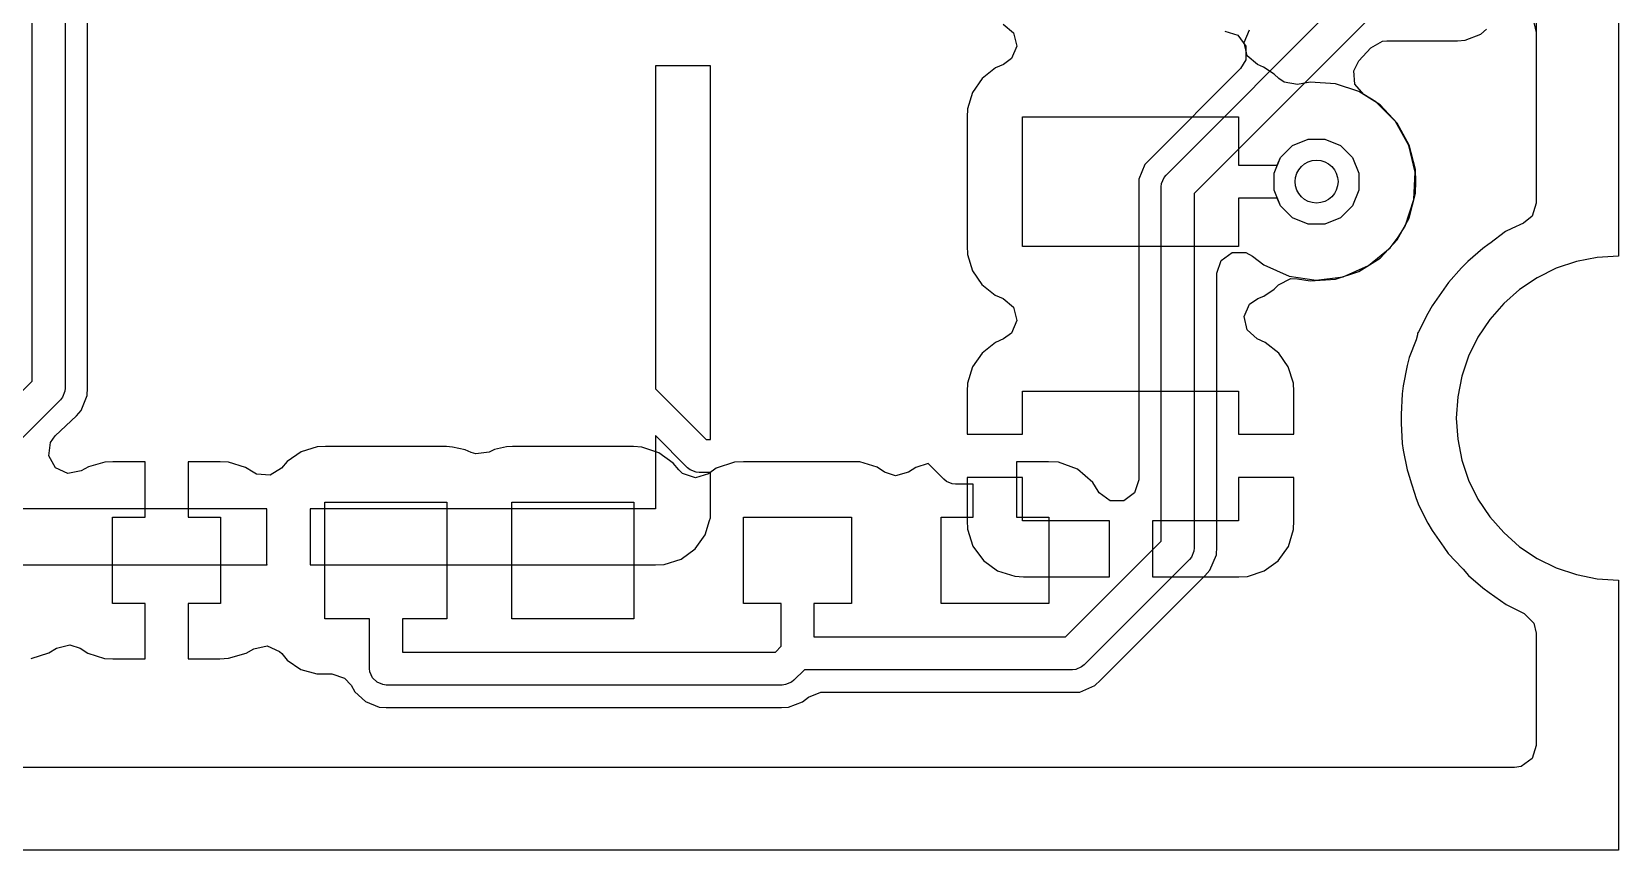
# Model space of a CAD drawing. Header units: inches. Extents: x 3.98 to 8.37, y -7.42 to -0.85.
# Drawn here: x 7.296 to 8.369, y -7.423 to -6.869 of the extents above; entities that cross this region are included whole.
import ezdxf

# ---------------------------------------------------------------- set-up
doc = ezdxf.new("R2010")
doc.units = ezdxf.units.IN
doc.header["$MEASUREMENT"] = 0
for name, color, linetype, true_color in [('Bottom Layer', 153, 'CONTINUOUS', 0x4d7fc4), ('Multi-Layer', 254, 'CONTINUOUS', 0xd0d2cd), ('Top Layer', 13, 'CONTINUOUS', 0xc83434)]:
    doc.layers.add(name, color=color, linetype=linetype, true_color=true_color)

msp = doc.modelspace()

# ---------------------------------------------------------------- linework, layer by layer
at = {"layer": 'Bottom Layer', "linetype": 'CONTINUOUS'}
for p, q in [((8.3137, -4.2465), (8.3137, -6.9849)), ((7.953, -6.8638), (7.96, -6.8698)), ((7.96, -6.8698), (7.9621, -6.8787)), ((8.116, -6.8763), (8.1195, -6.8678)), ((7.9621, -6.8787), (7.9586, -6.8872)), ((8.1181, -6.8852), (8.116, -6.8763)), ((7.7549, -6.8921), (7.7176, -6.8921)), ((7.7176, -6.8921), (7.7176, -7.1105)), ((7.7549, -7.1449), (7.7549, -6.8921)), ((7.9532, -6.8911), (7.9477, -6.8935)), ((7.9586, -6.8872), (7.9532, -6.8911)), ((8.125, -6.8912), (8.1181, -6.8852)), ((8.1291, -6.8929), (8.125, -6.8912)), ((7.9386, -6.9007), (7.9322, -6.9101)), ((7.9477, -6.8935), (7.9386, -6.9007)), ((8.1364, -6.8976), (8.1291, -6.8929)), ((8.1395, -6.9006), (8.1364, -6.8976)), ((8.1431, -6.9032), (8.1395, -6.9006)), ((8.1521, -6.9046), (8.1431, -6.9032)), ((8.1607, -6.9032), (8.1521, -6.9046)), ((8.1777, -6.9043), (8.1607, -6.9032)), ((7.9322, -6.9101), (7.9287, -6.9211)), ((8.1937, -6.9095), (8.1777, -6.9043)), ((8.208, -6.9185), (8.1937, -6.9095)), ((7.9287, -6.9211), (7.9286, -6.9267)), ((8.2195, -6.9308), (8.208, -6.9185)), ((7.9286, -6.9267), (7.9286, -7.0139)), ((7.966, -7.0143), (7.966, -6.9266)), ((7.966, -6.9266), (8.1122, -6.9266)), ((8.1122, -6.9266), (8.1122, -6.9593)), ((8.2276, -6.9456), (8.2195, -6.9308)), ((8.1406, -6.9541), (8.1487, -6.946)), ((8.1487, -6.946), (8.1592, -6.9416)), ((8.1592, -6.9416), (8.1707, -6.9416)), ((8.1707, -6.9416), (8.1813, -6.946)), ((8.1813, -6.946), (8.1894, -6.9541)), ((8.2319, -6.9621), (8.2276, -6.9456)), ((8.1384, -6.9593), (8.1406, -6.9541)), ((8.1894, -6.9541), (8.1937, -6.9647)), ((8.1122, -6.9593), (8.1384, -6.9593)), ((8.1937, -6.9647), (8.1937, -6.9761)), ((8.2321, -6.9703), (8.2319, -6.9621)), ((8.1937, -6.9761), (8.1894, -6.9867)), ((8.2319, -6.9785), (8.2321, -6.9703)), ((8.1384, -6.9815), (8.1122, -6.9815)), ((8.1122, -6.9815), (8.1122, -7.0143)), ((8.1406, -6.9867), (8.1384, -6.9815)), ((8.1487, -6.9948), (8.1406, -6.9867)), ((8.1894, -6.9867), (8.1813, -6.9948)), ((8.2276, -6.9951), (8.2319, -6.9785)), ((8.3137, -6.9849), (8.3109, -6.9937)), ((8.1592, -6.9992), (8.1487, -6.9948)), ((8.1707, -6.9992), (8.1592, -6.9992)), ((8.1813, -6.9948), (8.1707, -6.9992)), ((8.2195, -7.0098), (8.2276, -6.9951)), ((8.305, -6.9985), (8.2972, -7.002)), ((8.3109, -6.9937), (8.305, -6.9985)), ((8.208, -7.0221), (8.2195, -7.0098)), ((8.2928, -7.0042), (8.2822, -7.0122)), ((8.2972, -7.002), (8.2928, -7.0042)), ((7.9286, -7.0139), (7.9287, -7.0196)), ((7.9287, -7.0196), (7.9321, -7.0307)), ((8.1122, -7.0143), (7.966, -7.0143)), ((8.2774, -7.0156), (8.2673, -7.0243)), ((8.2819, -7.0124), (8.2774, -7.0156)), ((8.2822, -7.0122), (8.2819, -7.0124)), ((7.9321, -7.0307), (7.9385, -7.04)), ((8.1777, -7.0364), (8.1937, -7.0312)), ((8.1937, -7.0312), (8.208, -7.0221)), ((8.263, -7.0287), (8.2543, -7.0387)), ((8.2673, -7.0243), (8.263, -7.0287)), ((7.9385, -7.04), (7.9476, -7.0472)), ((8.1363, -7.0431), (8.1393, -7.0401)), ((8.1393, -7.0401), (8.1476, -7.036)), ((8.1476, -7.036), (8.1521, -7.0361)), ((8.1521, -7.0361), (8.1607, -7.0374)), ((8.1607, -7.0374), (8.1777, -7.0364)), ((8.2543, -7.0387), (8.2511, -7.0432)), ((7.9476, -7.0472), (7.953, -7.0494)), ((7.953, -7.0494), (7.96, -7.0554)), ((8.116, -7.0617), (8.1196, -7.0533)), ((8.1196, -7.0533), (8.1252, -7.0494)), ((8.1252, -7.0494), (8.1292, -7.0478)), ((8.1292, -7.0478), (8.1363, -7.0431)), ((8.2511, -7.0432), (8.2433, -7.0545)), ((7.9621, -7.0643), (7.9586, -7.0728)), ((7.96, -7.0554), (7.9621, -7.0643)), ((8.118, -7.0707), (8.116, -7.0617)), ((8.2402, -7.0595), (8.2339, -7.072)), ((8.2433, -7.0545), (8.2402, -7.0595)), ((7.9586, -7.0728), (7.9532, -7.0768)), ((8.1249, -7.0768), (8.118, -7.0707)), ((8.2332, -7.0739), (8.2323, -7.0773)), ((8.2334, -7.0729), (8.2332, -7.0735)), ((8.2332, -7.0735), (8.2332, -7.0739)), ((8.2336, -7.0726), (8.2334, -7.0729)), ((8.2339, -7.072), (8.2336, -7.0726)), ((7.9477, -7.0791), (7.9386, -7.0864)), ((7.9532, -7.0768), (7.9477, -7.0791)), ((8.1303, -7.0791), (8.1249, -7.0768)), ((8.1394, -7.0864), (8.1303, -7.0791)), ((8.2323, -7.0773), (8.2276, -7.0894)), ((7.9322, -7.0957), (7.9287, -7.1067)), ((7.9386, -7.0864), (7.9322, -7.0957)), ((8.1458, -7.0957), (8.1394, -7.0864)), ((8.1493, -7.1068), (8.1458, -7.0957)), ((8.2264, -7.0947), (8.2236, -7.1085)), ((8.2276, -7.0894), (8.2264, -7.0947)), ((7.9287, -7.1067), (7.9286, -7.1123)), ((8.1495, -7.1124), (8.1493, -7.1068)), ((7.7176, -7.1105), (7.7519, -7.1449)), ((7.9286, -7.1123), (7.9286, -7.1413)), ((7.966, -7.1413), (7.966, -7.1122)), ((7.966, -7.1122), (8.1122, -7.1122)), ((8.1122, -7.1122), (8.1122, -7.1413)), ((8.1495, -7.1413), (8.1495, -7.1124)), ((8.223, -7.114), (8.2223, -7.1278)), ((8.2236, -7.1085), (8.223, -7.114)), ((8.2223, -7.1278), (8.2223, -7.1337)), ((8.2223, -7.1337), (8.223, -7.1474)), ((7.7394, -7.1639), (7.7176, -7.142)), ((7.7176, -7.142), (7.7176, -7.1918)), ((7.7519, -7.1449), (7.7549, -7.1449)), ((7.9286, -7.1413), (7.966, -7.1413)), ((8.1122, -7.1413), (8.1495, -7.1413)), ((8.223, -7.1474), (8.2236, -7.1521)), ((8.2236, -7.1521), (8.2263, -7.1653)), ((7.7411, -7.1653), (7.7394, -7.1639)), ((7.7451, -7.167), (7.7411, -7.1653)), ((7.7473, -7.1672), (7.7451, -7.167)), ((7.7549, -7.1672), (7.7473, -7.1672)), ((7.7549, -7.1917), (7.7549, -7.1672)), ((7.966, -7.1706), (7.9286, -7.1706)), ((7.9286, -7.1706), (7.9286, -7.1995)), ((7.966, -7.1999), (7.966, -7.1706)), ((8.1495, -7.1706), (8.1122, -7.1706)), ((8.1122, -7.1706), (8.1122, -7.1999)), ((8.1495, -7.1997), (8.1495, -7.1706)), ((8.2263, -7.1653), (8.2282, -7.171)), ((8.2282, -7.171), (8.2282, -7.1712)), ((8.2282, -7.1712), (8.2325, -7.1847)), ((7.4547, -7.1918), (7.2206, -7.1918)), ((7.4547, -7.229), (7.4547, -7.1918)), ((7.7176, -7.1918), (7.484, -7.1918)), ((7.484, -7.1918), (7.484, -7.229)), ((7.7548, -7.1977), (7.7549, -7.1917)), ((8.2325, -7.1847), (8.2343, -7.1895)), ((8.2343, -7.1895), (8.2402, -7.2013)), ((7.7513, -7.2092), (7.7542, -7.1995)), ((7.7542, -7.1995), (7.7548, -7.1977)), ((7.9286, -7.1995), (7.9288, -7.2055)), ((8.0248, -7.1999), (7.966, -7.1999)), ((8.0248, -7.2371), (8.0248, -7.1999)), ((8.1122, -7.1999), (8.054, -7.1999)), ((8.054, -7.1999), (8.054, -7.2371)), ((8.1494, -7.2057), (8.1495, -7.1997)), ((8.2402, -7.2013), (8.2433, -7.2063)), ((7.7445, -7.2188), (7.7513, -7.2092)), ((7.9288, -7.2055), (7.9325, -7.217)), ((8.1459, -7.2172), (8.1494, -7.2057)), ((8.2433, -7.2063), (8.2511, -7.2176)), ((7.735, -7.2257), (7.7445, -7.2188)), ((7.9325, -7.217), (7.9395, -7.2266)), ((8.1391, -7.2268), (8.1459, -7.2172)), ((8.2511, -7.2176), (8.2541, -7.2218)), ((8.2541, -7.2218), (8.2637, -7.2321)), ((7.2212, -7.2295), (7.4548, -7.2295)), ((7.4548, -7.2295), (7.4547, -7.229)), ((7.484, -7.229), (7.4839, -7.2295)), ((7.4839, -7.2295), (7.7176, -7.2295)), ((7.7176, -7.2295), (7.7236, -7.2294)), ((7.7236, -7.2294), (7.735, -7.2257)), ((7.9395, -7.2266), (7.9491, -7.2336)), ((7.9491, -7.2336), (7.9607, -7.2373)), ((8.1182, -7.2374), (8.1296, -7.2337)), ((8.1296, -7.2337), (8.1391, -7.2268)), ((8.2637, -7.2321), (8.2641, -7.2325)), ((8.2641, -7.2325), (8.2678, -7.2368)), ((7.9607, -7.2373), (7.9666, -7.2376)), ((7.9666, -7.2376), (8.0248, -7.2376)), ((8.0248, -7.2376), (8.0248, -7.2371)), ((8.054, -7.2371), (8.054, -7.2376)), ((8.054, -7.2376), (8.1123, -7.2376)), ((8.1123, -7.2376), (8.1182, -7.2374)), ((8.2678, -7.2368), (8.2774, -7.2451)), ((8.2774, -7.2451), (8.2819, -7.2484)), ((8.2819, -7.2484), (8.2933, -7.2565)), ((8.2933, -7.2565), (8.2982, -7.2589)), ((8.2982, -7.2589), (8.3055, -7.2625)), ((8.3055, -7.2625), (8.312, -7.269)), ((8.312, -7.269), (8.3137, -7.2758)), ((8.3137, -7.2758), (8.3137, -7.3518)), ((8.3137, -7.3518), (8.3109, -7.3605)), ((8.3109, -7.3605), (8.3034, -7.3659)), ((8.2989, -7.3667), (4.0542, -7.3667)), ((8.3034, -7.3659), (8.2989, -7.3667))]:
    msp.add_line(p, q, dxfattribs=at)
at = {"layer": 'Bottom Layer'}
msp.add_circle((8.165, -6.9704), 0.0145, dxfattribs=at)
at = {"layer": 'Multi-Layer', "linetype": 'CONTINUOUS'}
for p, q in [((8.3692, -1.2473), (8.3692, -7.0207)), ((8.3692, -7.0207), (8.3549, -7.0216)), ((8.3272, -7.029), (8.3143, -7.0354)), ((8.3408, -7.0244), (8.3272, -7.029)), ((8.3549, -7.0216), (8.3408, -7.0244)), ((8.3143, -7.0354), (8.3024, -7.0433)), ((8.2917, -7.0528), (8.2822, -7.0636)), ((8.3024, -7.0433), (8.2917, -7.0528)), ((8.2822, -7.0636), (8.2742, -7.0755)), ((8.2742, -7.0755), (8.2679, -7.0884)), ((8.2679, -7.0884), (8.2633, -7.1019)), ((8.2633, -7.1019), (8.2605, -7.116)), ((8.2605, -7.116), (8.2595, -7.1303)), ((8.2595, -7.1303), (8.2605, -7.1446)), ((8.2605, -7.1446), (8.2633, -7.1587)), ((8.2633, -7.1587), (8.2679, -7.1723)), ((8.2679, -7.1723), (8.2742, -7.1851)), ((8.2742, -7.1851), (8.2822, -7.197)), ((8.2822, -7.197), (8.2917, -7.2078)), ((8.2917, -7.2078), (8.3024, -7.2173)), ((8.3024, -7.2173), (8.3143, -7.2252)), ((8.3143, -7.2252), (8.3272, -7.2315)), ((8.3272, -7.2315), (8.3408, -7.2362)), ((8.3408, -7.2362), (8.3549, -7.239)), ((8.3549, -7.239), (8.3692, -7.2399)), ((8.3692, -7.2399), (8.3692, -7.4226)), ((8.3692, -7.4226), (3.9839, -7.4226))]:
    msp.add_line(p, q, dxfattribs=at)
at = {"layer": 'Top Layer', "linetype": 'CONTINUOUS'}
for p, q in [((7.2959, -7.1054), (7.2959, -6.5809)), ((7.3182, -6.5856), (7.3182, -7.11)), ((7.3332, -7.1098), (7.3332, -6.8313)), ((8.0632, -6.9659), (8.1879, -6.8411)), ((8.2004, -6.8602), (8.0822, -6.9784)), ((8.103, -6.8685), (8.1117, -6.8713)), ((8.2656, -6.8748), (8.2762, -6.8706)), ((8.2762, -6.8706), (8.28, -6.8673)), ((8.3121, -6.8627), (8.3137, -6.8695)), ((8.3137, -6.8695), (8.3137, -6.9849)), ((8.1117, -6.8713), (8.1171, -6.8788)), ((8.1171, -6.8788), (8.1171, -6.888)), ((8.1936, -6.8887), (8.2017, -6.8799)), ((8.2017, -6.8799), (8.2097, -6.8754)), ((8.2097, -6.8754), (8.2126, -6.8751)), ((8.2126, -6.8751), (8.2604, -6.8751)), ((8.2604, -6.8751), (8.2656, -6.8748)), ((8.1171, -6.888), (8.1135, -6.8939)), ((8.1901, -6.8954), (8.1936, -6.8887)), ((8.1135, -6.8939), (8.0523, -6.9551)), ((8.1909, -6.9045), (8.1901, -6.8954)), ((8.1969, -6.9114), (8.1909, -6.9045)), ((8.2051, -6.9163), (8.1969, -6.9114)), ((8.2184, -6.9297), (8.2051, -6.9163)), ((8.2274, -6.9459), (8.2184, -6.9297)), ((8.1406, -6.9541), (8.1487, -6.946)), ((8.1487, -6.946), (8.1592, -6.9416)), ((8.1592, -6.9416), (8.1707, -6.9416)), ((8.1707, -6.9416), (8.1813, -6.946)), ((8.1813, -6.946), (8.1894, -6.9541)), ((8.2317, -6.964), (8.2274, -6.9459)), ((8.0523, -6.9551), (8.0488, -6.9588)), ((8.1362, -6.9647), (8.1406, -6.9541)), ((8.1894, -6.9541), (8.1937, -6.9647)), ((8.0488, -6.9588), (8.0448, -6.9688)), ((8.0601, -6.9716), (8.0618, -6.9676)), ((8.0618, -6.9676), (8.0632, -6.9659)), ((8.1362, -6.9761), (8.1362, -6.9647)), ((8.1937, -6.9647), (8.1937, -6.9761)), ((8.2309, -6.9825), (8.2317, -6.964)), ((8.0448, -6.9688), (8.0448, -6.9741)), ((8.0448, -6.9741), (8.0448, -7.172)), ((8.0599, -6.9738), (8.0601, -6.9716)), ((8.0599, -7.2135), (8.0599, -6.9738)), ((8.0822, -6.9784), (8.0822, -7.2181)), ((8.1406, -6.9867), (8.1362, -6.9761)), ((8.1937, -6.9761), (8.1894, -6.9867)), ((8.1487, -6.9948), (8.1406, -6.9867)), ((8.1894, -6.9867), (8.1813, -6.9948)), ((8.2249, -7.0004), (8.2309, -6.9825)), ((8.3137, -6.9849), (8.3109, -6.9937)), ((8.1592, -6.9992), (8.1487, -6.9948)), ((8.1707, -6.9992), (8.1592, -6.9992)), ((8.1813, -6.9948), (8.1707, -6.9992)), ((8.305, -6.9985), (8.2972, -7.002)), ((8.3109, -6.9937), (8.305, -6.9985)), ((8.2147, -7.0152), (8.2201, -7.008)), ((8.2201, -7.008), (8.2249, -7.0004)), ((8.2928, -7.0042), (8.2822, -7.0122)), ((8.2972, -7.002), (8.2928, -7.0042)), ((8.1005, -7.0237), (8.1079, -7.0183)), ((8.1079, -7.0183), (8.1171, -7.0183)), ((8.1171, -7.0183), (8.1217, -7.0208)), ((8.1217, -7.0208), (8.1292, -7.0267)), ((8.2002, -7.0272), (8.2147, -7.0152)), ((8.2774, -7.0156), (8.2673, -7.0243)), ((8.2819, -7.0124), (8.2774, -7.0156)), ((8.2822, -7.0122), (8.2819, -7.0124)), ((8.0976, -7.0324), (8.1005, -7.0237)), ((8.1292, -7.0267), (8.1464, -7.0344)), ((8.1831, -7.0347), (8.2002, -7.0272)), ((8.263, -7.0287), (8.2543, -7.0387)), ((8.2673, -7.0243), (8.263, -7.0287)), ((8.0976, -7.2175), (8.0976, -7.0324)), ((8.1464, -7.0344), (8.1647, -7.0371)), ((8.1647, -7.0371), (8.1831, -7.0347)), ((8.2543, -7.0387), (8.2511, -7.0432)), ((8.2511, -7.0432), (8.2433, -7.0545)), ((8.2402, -7.0595), (8.2339, -7.072)), ((8.2433, -7.0545), (8.2402, -7.0595)), ((8.2332, -7.0739), (8.2323, -7.0773)), ((8.2334, -7.0729), (8.2332, -7.0735)), ((8.2332, -7.0735), (8.2332, -7.0739)), ((8.2336, -7.0726), (8.2334, -7.0729)), ((8.2339, -7.072), (8.2336, -7.0726)), ((8.2323, -7.0773), (8.2276, -7.0894)), ((8.2264, -7.0947), (8.2236, -7.1085)), ((8.2276, -7.0894), (8.2264, -7.0947)), ((7.2453, -7.156), (7.2959, -7.1054)), ((7.3149, -7.1179), (7.2643, -7.1685)), ((7.3163, -7.1162), (7.3149, -7.1179)), ((7.318, -7.1122), (7.3163, -7.1162)), ((7.3182, -7.11), (7.318, -7.1122)), ((7.3291, -7.1251), (7.3331, -7.1151)), ((7.3331, -7.1151), (7.3332, -7.1098)), ((8.223, -7.114), (8.2223, -7.1278)), ((8.2236, -7.1085), (8.223, -7.114)), ((7.3115, -7.1423), (7.3258, -7.1287)), ((7.3258, -7.1287), (7.3291, -7.1251)), ((8.2223, -7.1278), (8.2223, -7.1337)), ((8.2223, -7.1337), (8.223, -7.1474)), ((7.3072, -7.1559), (7.3083, -7.1468)), ((7.3083, -7.1468), (7.3115, -7.1423)), ((7.4888, -7.1498), (7.4779, -7.1532)), ((7.4944, -7.1496), (7.4888, -7.1498)), ((7.5763, -7.1496), (7.4944, -7.1496)), ((7.5803, -7.1499), (7.5763, -7.1496)), ((7.5889, -7.1519), (7.5803, -7.1499)), ((7.6168, -7.1497), (7.6088, -7.1515)), ((7.6208, -7.1496), (7.6168, -7.1497)), ((7.7028, -7.1496), (7.6208, -7.1496)), ((7.7084, -7.15), (7.7028, -7.1496)), ((7.7198, -7.1538), (7.7084, -7.15)), ((8.223, -7.1474), (8.2236, -7.1521)), ((7.3116, -7.1639), (7.3072, -7.1559)), ((7.3451, -7.1601), (7.334, -7.1632)), ((7.3505, -7.1598), (7.3451, -7.1601)), ((7.3722, -7.1598), (7.3505, -7.1598)), ((7.3722, -7.1973), (7.3722, -7.1598)), ((7.423, -7.1598), (7.4014, -7.1598)), ((7.4014, -7.1598), (7.4014, -7.1973)), ((7.4287, -7.1601), (7.423, -7.1598)), ((7.4402, -7.1638), (7.4287, -7.1601)), ((7.4684, -7.1596), (7.4646, -7.1641)), ((7.4779, -7.1532), (7.4684, -7.1596)), ((7.593, -7.1536), (7.5889, -7.1519)), ((7.596, -7.1545), (7.593, -7.1536)), ((7.6051, -7.1533), (7.596, -7.1545)), ((7.6088, -7.1515), (7.6051, -7.1533)), ((7.7295, -7.1607), (7.7198, -7.1538)), ((7.7335, -7.1654), (7.7295, -7.1607)), ((7.7711, -7.1601), (7.7588, -7.1643)), ((7.7773, -7.1598), (7.7711, -7.1601)), ((7.85, -7.1598), (7.7773, -7.1598)), ((7.856, -7.1599), (7.85, -7.1598)), ((7.8676, -7.1635), (7.856, -7.1599)), ((7.9836, -7.1598), (7.9619, -7.1598)), ((7.9619, -7.1598), (7.9619, -7.1973)), ((7.9903, -7.1601), (7.9836, -7.1598)), ((8.0032, -7.1648), (7.9903, -7.1601)), ((8.2236, -7.1521), (8.2263, -7.1653)), ((7.32, -7.1678), (7.3116, -7.1639)), ((7.329, -7.166), (7.32, -7.1678)), ((7.334, -7.1632), (7.329, -7.166)), ((7.4453, -7.167), (7.4402, -7.1638)), ((7.4477, -7.1682), (7.4453, -7.167)), ((7.4568, -7.1689), (7.4477, -7.1682)), ((7.4646, -7.1641), (7.4568, -7.1689)), ((7.736, -7.1679), (7.7335, -7.1654)), ((7.7447, -7.1708), (7.736, -7.1679)), ((7.7535, -7.1681), (7.7447, -7.1708)), ((7.7588, -7.1643), (7.7535, -7.1681)), ((7.8726, -7.1669), (7.8676, -7.1635)), ((7.8801, -7.1693), (7.8726, -7.1669)), ((7.8889, -7.1669), (7.8801, -7.1693)), ((7.8939, -7.1637), (7.8889, -7.1669)), ((7.9022, -7.1611), (7.8939, -7.1637)), ((7.9128, -7.1717), (7.9022, -7.1611)), ((7.9145, -7.1731), (7.9128, -7.1717)), ((8.0136, -7.1738), (8.0032, -7.1648)), ((8.2263, -7.1653), (8.2282, -7.171)), ((8.2282, -7.171), (8.2282, -7.1712)), ((8.2282, -7.1712), (8.2325, -7.1847)), ((7.9185, -7.1748), (7.9145, -7.1731)), ((7.9207, -7.175), (7.9185, -7.1748)), ((7.9327, -7.175), (7.9207, -7.175)), ((7.9327, -7.1973), (7.9327, -7.175)), ((8.0172, -7.1798), (8.0136, -7.1738)), ((8.0179, -7.1808), (8.0172, -7.1798)), ((8.0253, -7.1862), (8.0179, -7.1808)), ((8.0419, -7.1808), (8.0345, -7.1862)), ((8.0448, -7.172), (8.0419, -7.1808)), ((7.4938, -7.266), (7.4938, -7.1871)), ((7.4938, -7.1871), (7.5765, -7.1871)), ((7.5765, -7.1871), (7.5765, -7.266)), ((7.6204, -7.266), (7.6204, -7.1871)), ((7.6204, -7.1871), (7.703, -7.1871)), ((7.703, -7.1871), (7.703, -7.266)), ((8.0345, -7.1862), (8.0253, -7.1862)), ((8.2325, -7.1847), (8.2343, -7.1895)), ((8.2343, -7.1895), (8.2402, -7.2013)), ((7.3502, -7.2558), (7.3502, -7.1973)), ((7.3502, -7.1973), (7.3722, -7.1973)), ((7.4014, -7.1973), (7.4233, -7.1973)), ((7.4233, -7.1973), (7.4233, -7.2558)), ((7.7773, -7.2558), (7.7773, -7.1973)), ((7.7773, -7.1973), (7.8503, -7.1973)), ((7.8503, -7.1973), (7.8503, -7.2558)), ((7.9109, -7.2558), (7.9109, -7.1973)), ((7.9109, -7.1973), (7.9327, -7.1973)), ((7.9619, -7.1973), (7.9839, -7.1973)), ((7.9839, -7.1973), (7.9839, -7.2558)), ((8.2402, -7.2013), (8.2433, -7.2063)), ((7.9952, -7.2782), (8.0599, -7.2135)), ((8.2433, -7.2063), (8.2511, -7.2176)), ((8.0803, -7.2243), (8.0789, -7.226)), ((8.082, -7.2203), (8.0803, -7.2243)), ((8.0822, -7.2181), (8.082, -7.2203)), ((8.0928, -7.2332), (8.0973, -7.2227)), ((8.0973, -7.2227), (8.0976, -7.2175)), ((8.2511, -7.2176), (8.2541, -7.2218)), ((8.2541, -7.2218), (8.2637, -7.2321)), ((8.0789, -7.226), (8.0077, -7.2972)), ((8.0893, -7.2371), (8.0928, -7.2332)), ((8.2637, -7.2321), (8.2641, -7.2325)), ((8.2641, -7.2325), (8.2678, -7.2368)), ((8.0188, -7.3076), (8.0893, -7.2371)), ((8.2678, -7.2368), (8.2774, -7.2451)), ((8.2774, -7.2451), (8.2819, -7.2484)), ((7.3722, -7.2558), (7.3502, -7.2558)), ((7.3722, -7.2931), (7.3722, -7.2558)), ((7.4233, -7.2558), (7.4014, -7.2558)), ((7.4014, -7.2558), (7.4014, -7.2931)), ((7.8027, -7.2558), (7.7773, -7.2558)), ((7.8027, -7.2847), (7.8027, -7.2558)), ((7.8503, -7.2558), (7.8249, -7.2558)), ((7.8249, -7.2558), (7.8249, -7.2782)), ((7.9839, -7.2558), (7.9109, -7.2558)), ((8.2819, -7.2484), (8.2933, -7.2565)), ((8.2933, -7.2565), (8.2982, -7.2589)), ((7.5242, -7.266), (7.4938, -7.266)), ((7.5242, -7.2997), (7.5242, -7.266)), ((7.5765, -7.266), (7.5465, -7.266)), ((7.5465, -7.266), (7.5465, -7.2886)), ((7.703, -7.266), (7.6204, -7.266)), ((8.2982, -7.2589), (8.3055, -7.2625)), ((8.3055, -7.2625), (8.312, -7.269)), ((7.8249, -7.2782), (7.9952, -7.2782)), ((8.312, -7.269), (8.3137, -7.2758)), ((8.3137, -7.2758), (8.3137, -7.3518)), ((7.2952, -7.2929), (7.3071, -7.2892)), ((7.3071, -7.2892), (7.3124, -7.2859)), ((7.3124, -7.2859), (7.3213, -7.2837)), ((7.3213, -7.2837), (7.3284, -7.286)), ((7.3284, -7.286), (7.3334, -7.2893)), ((7.3334, -7.2893), (7.3448, -7.2929)), ((7.4287, -7.2928), (7.4406, -7.2894)), ((7.4406, -7.2894), (7.4459, -7.2863)), ((7.4459, -7.2863), (7.4549, -7.2844)), ((7.4549, -7.2844), (7.4633, -7.2882)), ((7.4633, -7.2882), (7.4647, -7.2896)), ((7.4647, -7.2896), (7.4683, -7.294)), ((7.5465, -7.2886), (7.7988, -7.2886)), ((7.7988, -7.2886), (7.8027, -7.2847)), ((7.3448, -7.2929), (7.3505, -7.2931)), ((7.3505, -7.2931), (7.3722, -7.2931)), ((7.4014, -7.2931), (7.4229, -7.2931)), ((7.4229, -7.2931), (7.4287, -7.2928)), ((7.4683, -7.294), (7.4776, -7.3003)), ((7.4776, -7.3003), (7.4884, -7.3034)), ((7.5244, -7.3019), (7.5242, -7.2997)), ((7.8184, -7.3005), (7.8113, -7.3076)), ((7.9998, -7.3005), (7.8184, -7.3005)), ((8.002, -7.3003), (7.9998, -7.3005)), ((8.006, -7.2986), (8.002, -7.3003)), ((8.0077, -7.2972), (8.006, -7.2986)), ((7.4884, -7.3034), (7.4986, -7.3034)), ((7.4986, -7.3034), (7.5073, -7.3062)), ((7.5073, -7.3062), (7.5116, -7.3109)), ((7.5116, -7.3109), (7.5141, -7.3154)), ((7.5261, -7.3059), (7.5244, -7.3019)), ((7.5292, -7.309), (7.5261, -7.3059)), ((7.5332, -7.3106), (7.5292, -7.309)), ((7.5354, -7.3109), (7.5332, -7.3106)), ((7.8034, -7.3109), (7.5354, -7.3109)), ((7.8056, -7.3106), (7.8034, -7.3109)), ((7.8096, -7.309), (7.8056, -7.3106)), ((7.8113, -7.3076), (7.8096, -7.309)), ((8.0049, -7.3156), (8.0149, -7.3113)), ((8.0149, -7.3113), (8.0188, -7.3076)), ((7.5141, -7.3154), (7.5214, -7.3221)), ((7.8171, -7.3222), (7.8211, -7.3191)), ((7.8211, -7.3191), (7.8296, -7.3158)), ((7.8296, -7.3158), (7.8304, -7.3158)), ((7.8304, -7.3158), (7.9997, -7.3158)), ((7.9997, -7.3158), (8.0049, -7.3156)), ((7.5214, -7.3221), (7.5307, -7.3258)), ((7.5307, -7.3258), (7.5355, -7.326)), ((7.5355, -7.326), (7.803, -7.326)), ((7.803, -7.326), (7.8077, -7.3258)), ((7.8077, -7.3258), (7.8171, -7.3222)), ((8.3137, -7.3518), (8.3109, -7.3605)), ((8.3109, -7.3605), (8.3034, -7.3659)), ((8.2989, -7.3667), (6.8642, -7.3667)), ((8.3034, -7.3659), (8.2989, -7.3667))]:
    msp.add_line(p, q, dxfattribs=at)
at = {"layer": 'Top Layer'}
msp.add_circle((8.165, -6.9704), 0.0145, dxfattribs=at)

doc.saveas('drawing.dxf')
